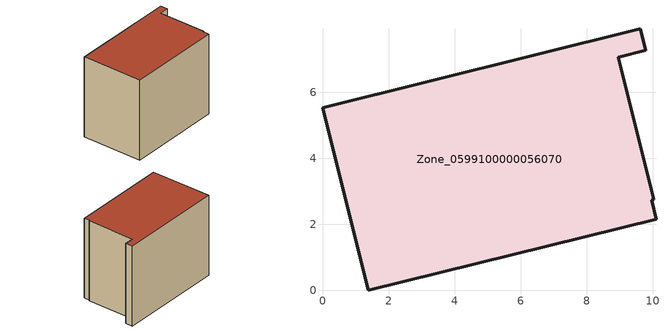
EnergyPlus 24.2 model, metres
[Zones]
Zone_0599100000056070
 floor ground (C_G): 1.39,0 0,5.53 9.62,7.93 9.79,7.27 8.96,7.07 10.04,2.75 9.97,2.72 10.1,2.16 z0
 wall outside (C_F): 9.79,7.27 9.62,7.93 0,5.53 1.39,0 10.1,2.16 9.97,2.72 10.04,2.75 8.96,7.07 9.79,7.27 z0:7.63
 roof outside (C_R): 10.1,2.16 9.97,2.72 10.04,2.75 8.96,7.07 9.79,7.27 9.62,7.93 0,5.53 1.39,0 z7.63
[BUILDING]
Pand.0599100000056070: North Axis=0; Terrain=City; Loads Convergence Tolerance Value=0.04; Temperature Convergence Tolerance Value=0.4; Solar Distribution=FullExterior; Maximum Number of Warmup Days=25; Minimum Number of Warmup Days=1
[Site:Location]
Rotterdam.The.Hague.AP_ZH_NLD Design_Conditions: Latitude=51.96; Longitude=4.45; Time Zone=1; Elevation=-4.5
[SITE:GROUNDTEMPERATURE:BUILDINGSURFACE]
18, 18, 18, 18, 18, 18, 18, 18, 18, 18, 18, 18
[MATERIAL] Thermal Absorptance=0.9; Solar Absorptance=0.7; Visible Absorptance=0.7
Name | Roughness | Thickness | Conductivity | Density | Specific Heat
G.TC.1975-1991 | MediumSmooth | 0.15 | 0.288461 | 540 | 1210
F.TC.1975-1991 | Rough | 0.3 | 0.230769 | 1920 | 840
R.TC.1975-1991 | MediumRough | 0.2 | 0.153846 | 1500 | 1000
[CONSTRUCTION]
C_G: G.TC.1975-1991
C_F: F.TC.1975-1991
C_R: R.TC.1975-1991
[ZONE]
Zone_0599100000056070: Type=1; Multiplier=1; Ceiling Height=Autocalculate; Volume=Autocalculate; Floor Area=autocalculate; Part of Total Floor Area=Yes
[ZONEINFILTRATION:DESIGNFLOWRATE]
Infil_Zone_0599100000056070: Zone or ZoneList or Space or SpaceList=Zone_0599100000056070; Schedule=AlwaysOn; Design Flow Rate Calculation Method=Flow/Area; Flow Rate per Floor Area=0.003; Constant Term Coefficient=1; Temperature Term Coefficient=0; Velocity Term Coefficient=0; Velocity Squared Term Coefficient=0
[HVACTEMPLATE:ZONE:IDEALLOADSAIRSYSTEM]
Zone_0599100000056070: Maximum Heating Supply Air Temperature=50; Minimum Cooling Supply Air Temperature=13; Maximum Heating Supply Air Humidity Ratio=0.0156; Minimum Cooling Supply Air Humidity Ratio=0.0077; Heating Limit=NoLimit; Cooling Limit=NoLimit; Dehumidification Control Type=ConstantSensibleHeatRatio; Cooling Sensible Heat Ratio=0.7; Dehumidification Setpoint=60; Humidification Control Type=None; Humidification Setpoint=30; Outdoor Air Method=None; Outdoor Air Flow Rate per Person=0.00944; Outdoor Air Flow Rate per Zone Floor Area=0; Outdoor Air Flow Rate per Zone=0; Demand Controlled Ventilation Type=None; Outdoor Air Economizer Type=NoEconomizer; Heat Recovery Type=None; Sensible Heat Recovery Effectiveness=0.7; Latent Heat Recovery Effectiveness=0.65
[ZONECONTROL:THERMOSTAT]
ThermostatControl_Zone_0599100000056070: Zone or ZoneList=Zone_0599100000056070; Control Type Schedule=DualSetpointControlType; Control 1=Thermostat_Zone_0599100000056070; Temperature Difference Between Cutout And Setpoint=0
[THERMOSTATSETPOINT:DUALSETPOINT]
Thermostat_Zone_0599100000056070: Heating Setpoint Temperature Schedule=HeatingSetpoint_Zone_0599100000056070; Cooling Setpoint Temperature Schedule=CoolingSetpoint_Zone_0599100000056070
[SCHEDULE:COMPACT]
HeatingSetpoint_Zone_0599100000056070: Through: 12/31, For: AllDays, Until: 24:00, 21
CoolingSetpoint_Zone_0599100000056070: Through: 12/31, For: AllDays, Until: 24:00, 24
DualSetpointControlType: Through: 12/31, For: AllDays, Until: 24:00, 4
AlwaysOn: Through: 12/31, For: AllDays, Until: 24:00, 1
